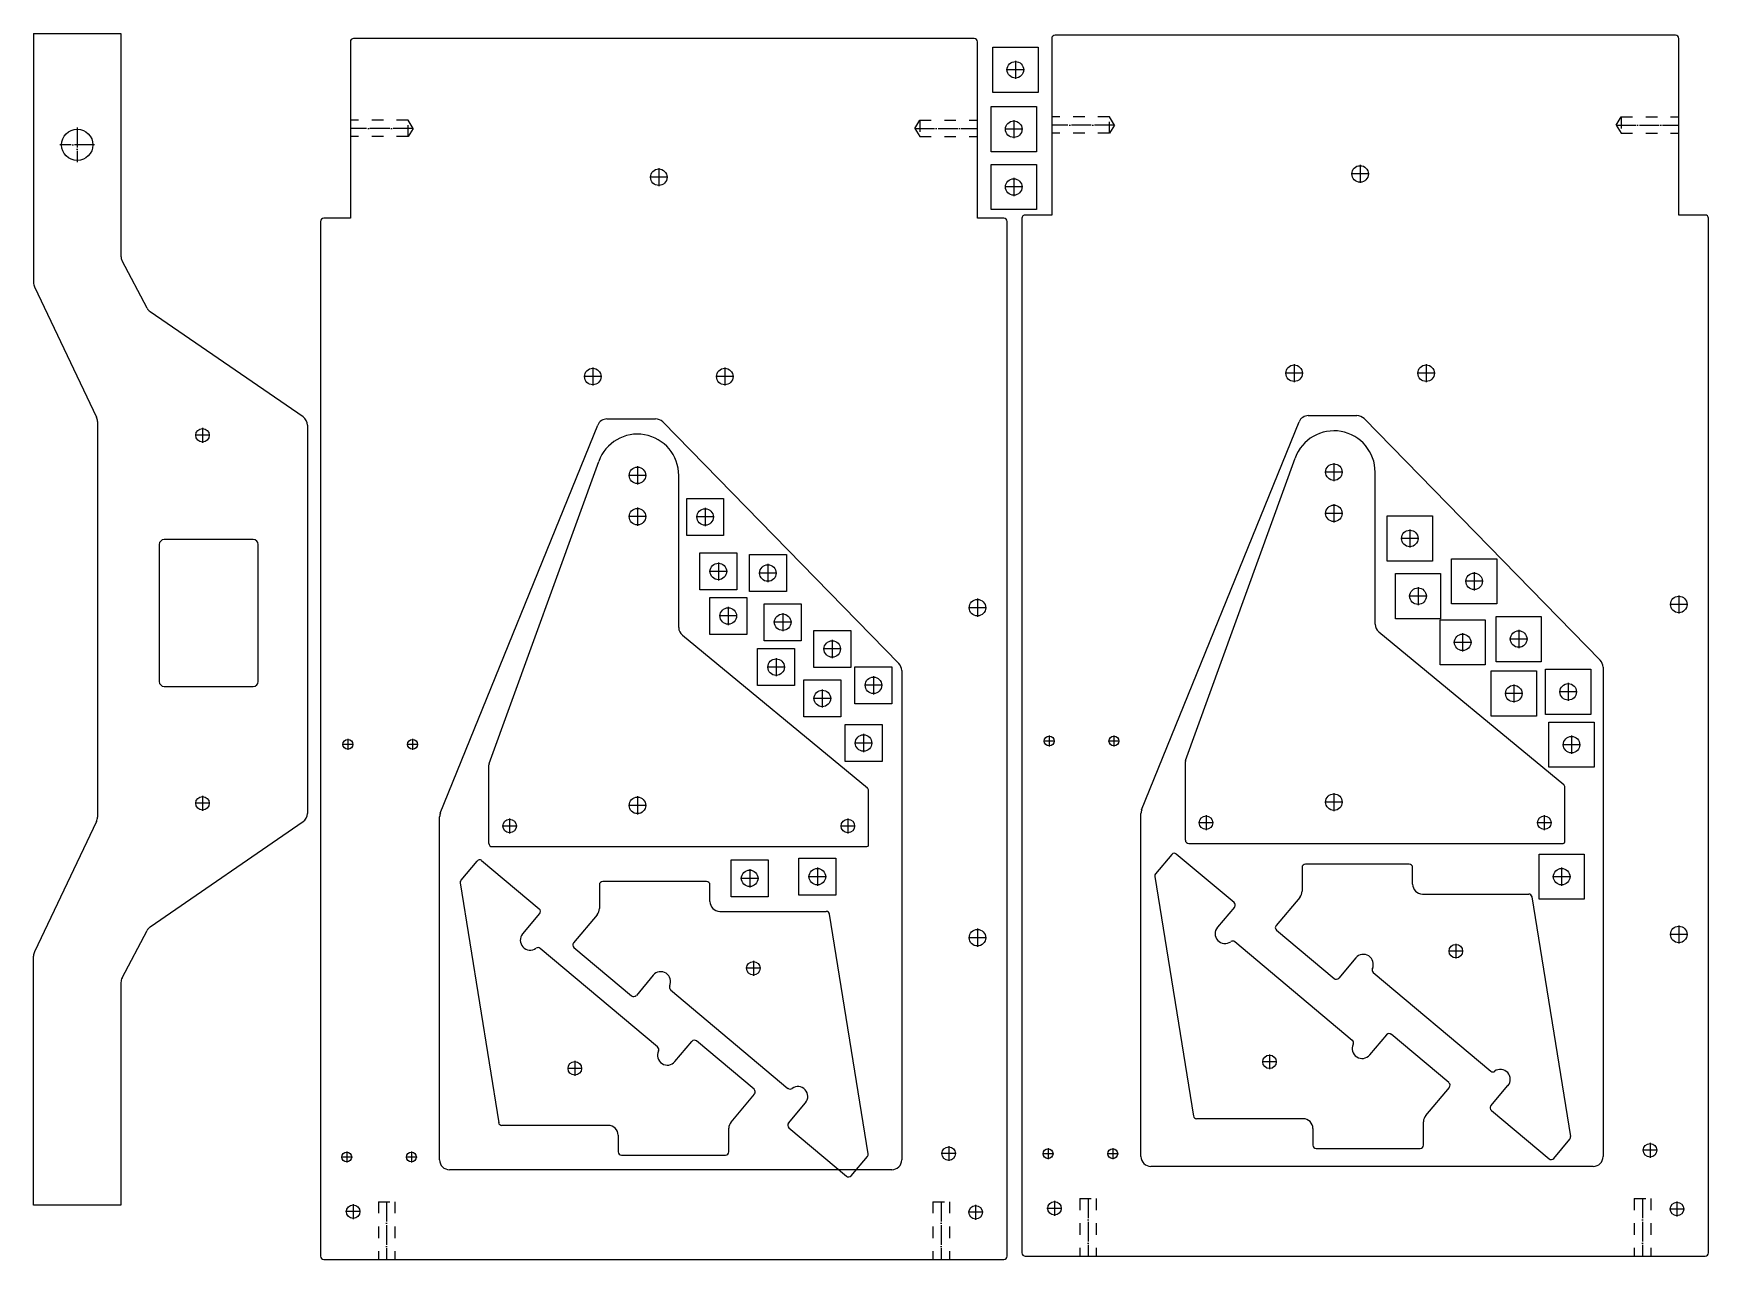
# Model space of a CAD drawing. Header units: millimetres. Extents: x -1774 to 3213, y -1776 to 780.
# Drawn here: x -1557 to -542, y -1723 to -980 of the extents above; entities that cross this region are included whole.
import ezdxf

# ---------------------------------------------------------------- set-up
doc = ezdxf.new("R2010")
doc.units = ezdxf.units.MM
doc.linetypes.add('DASHED', pattern=[15, 7, -8])
doc.linetypes.add('DOT_CENTER', pattern=[14, 12, -1, 0, -1])
doc.layers.add('1', color=7, linetype='Continuous')

# ---------------------------------------------------------------- blocks, each defined once
blk = doc.blocks.new('wagenwinkel_rechts_10mm__3', base_point=(-804.5, -1662.5))
at = {"color": 250, "linetype": 'Continuous'}
for p, q in [((-788.3, -1485.5), (-788.3, -1499.7)), ((-723.3, -1483.5), (-786.3, -1483.5)), ((-721.3, -1495.5), (-721.3, -1485.5)), ((-715.3, -1501.5), (-650.9, -1501.5)), ((-789.7, -1503.6), (-804, -1520.6)), ((-625.5, -1648.5), (-648.9, -1503.2)), ((-803.8, -1523.4), (-768.8, -1552.7)), ((-755.7, -1540.2), (-766, -1552.5)), ((-745.2, -1549.1), (-674, -1608.8)), ((-673.8, -1629.9), (-663.5, -1617.6)), ((-673.5, -1632.7), (-638.6, -1662)), ((-635.8, -1661.8), (-626, -1650.1))]:
    blk.add_line(p, q, dxfattribs=at)
blk.add_circle((-695.1, -1536.1), 4.1, dxfattribs=at)
for centre, radius, start, end in [((-786.3, -1485.5), 2, 90, 180), ((-723.3, -1485.5), 2, 0, 90), ((-794.3, -1499.7), 6, 320, 0), ((-715.3, -1495.5), 6, 180, 270), ((-650.9, -1503.5), 2, 9.1431, 90), ((-802.5, -1521.9), 2, 140, 230), ((-751.1, -1544.1), 6, 334.4775, 140), ((-767.6, -1551.2), 2, 230, 320), ((-743.9, -1547.5), 2, 154.4775, 230), ((-672.7, -1607.3), 2, 230, 305.5225), ((-668.1, -1613.8), 6, 320, 125.5225), ((-672.3, -1631.2), 2, 140, 230), ((-627.5, -1648.8), 2, 320, 9.1431), ((-637.3, -1660.5), 2, 230, 320)]:
    blk.add_arc(centre, radius, start, end, dxfattribs=at)
at = {"layer": '1', "color": 30, "linetype": 'DOT_CENTER'}
for p, q in [((-695.1, -1531.6), (-695.1, -1540.6)), ((-690.6, -1536.1), (-699.6, -1536.1))]:
    blk.add_line(p, q, dxfattribs=at)
blk = doc.blocks.new('Vordans124', base_point=(-715, -1573))
blk.add_blockref('wagenwinkel_rechts_10mm__3', (-804.5, -1662.5))
blk = doc.blocks.new('wagenwinkel_rechts_10mm__6', base_point=(-1230.2, -1673))
at = {"color": 250, "linetype": 'Continuous'}
for p, q in [((-1214.1, -1496), (-1214.1, -1510.2)), ((-1149.1, -1494), (-1212.1, -1494)), ((-1147.1, -1506), (-1147.1, -1496)), ((-1141.1, -1512), (-1076.6, -1512)), ((-1215.5, -1514.1), (-1229.7, -1531.1)), ((-1051.3, -1658.9), (-1074.6, -1513.7)), ((-1229.5, -1533.9), (-1194.6, -1563.2)), ((-1181.5, -1550.7), (-1191.7, -1563)), ((-1170.9, -1559.5), (-1099.8, -1619.3)), ((-1099.5, -1640.4), (-1089.2, -1628.1)), ((-1099.3, -1643.2), (-1064.3, -1672.5)), ((-1061.5, -1672.2), (-1051.7, -1660.5))]:
    blk.add_line(p, q, dxfattribs=at)
blk.add_circle((-1120.8, -1546.5), 4.1, dxfattribs=at)
for centre, radius, start, end in [((-1212.1, -1496), 2, 90, 180), ((-1149.1, -1496), 2, 0, 90), ((-1220.1, -1510.2), 6, 320, 0), ((-1141.1, -1506), 6, 180, 270), ((-1076.6, -1514), 2, 9.1431, 90), ((-1228.2, -1532.4), 2, 140, 230), ((-1176.9, -1554.6), 6, 334.4775, 140), ((-1193.3, -1561.7), 2, 230, 320), ((-1169.6, -1558), 2, 154.4775, 230), ((-1098.5, -1617.7), 2, 230, 305.5225), ((-1093.8, -1624.2), 6, 320, 125.5225), ((-1098, -1641.6), 2, 140, 230), ((-1053.2, -1659.3), 2, 320, 9.1431), ((-1063.1, -1671), 2, 230, 320)]:
    blk.add_arc(centre, radius, start, end, dxfattribs=at)
at = {"layer": '1', "color": 30, "linetype": 'DOT_CENTER'}
for p, q in [((-1120.8, -1542), (-1120.8, -1551.1)), ((-1116.3, -1546.5), (-1125.3, -1546.5))]:
    blk.add_line(p, q, dxfattribs=at)
blk = doc.blocks.new('Vordans119', base_point=(-1140.7, -1583.5))
blk.add_blockref('wagenwinkel_rechts_10mm__6', (-1230.2, -1673))
blk = doc.blocks.new('wagenwinkel_rechts_10mm__11', base_point=(-877.5, -1655.7))
at = {"color": 250, "linetype": 'Continuous'}
for p, q in [((-867.3, -1477.5), (-877.1, -1489.2)), ((-829.5, -1506.6), (-864.5, -1477.3)), ((-877.5, -1490.8), (-854.1, -1636.1)), ((-829.3, -1509.4), (-839.6, -1521.6)), ((-757.9, -1590.2), (-829, -1530.5)), ((-747.3, -1599), (-737, -1586.8)), ((-699.3, -1615.8), (-734.2, -1586.5)), ((-713.3, -1635.7), (-699, -1618.7)), ((-787.7, -1637.7), (-852.2, -1637.7)), ((-781.7, -1643.7), (-781.7, -1653.7)), ((-714.7, -1653.7), (-714.7, -1639.5)), ((-779.7, -1655.7), (-716.7, -1655.7))]:
    blk.add_line(p, q, dxfattribs=at)
blk.add_circle((-808, -1603.2), 4.1, dxfattribs=at)
for centre, radius, start, end in [((-865.7, -1478.8), 2, 50, 140), ((-875.5, -1490.5), 2, 140, 189.1431), ((-830.8, -1508.1), 2, 320, 50), ((-835, -1525.5), 6, 140, 305.5225), ((-830.3, -1532), 2, 50, 125.5225), ((-759.1, -1591.7), 2, 334.4775, 50), ((-751.9, -1595.2), 6, 154.4775, 320), ((-735.5, -1588.1), 2, 50, 140), ((-700.6, -1617.4), 2, 320, 50), ((-852.2, -1635.7), 2, 189.1431, 270), ((-787.7, -1643.7), 6, 0, 90), ((-708.7, -1639.5), 6, 140, 180), ((-779.7, -1653.7), 2, 180, 270), ((-716.7, -1653.7), 2, 270, 0)]:
    blk.add_arc(centre, radius, start, end, dxfattribs=at)
at = {"layer": '1', "color": 30, "linetype": 'DOT_CENTER'}
for p, q in [((-803.5, -1603.2), (-812.5, -1603.2)), ((-808, -1598.7), (-808, -1607.7))]:
    blk.add_line(p, q, dxfattribs=at)
blk = doc.blocks.new('Vordans11', base_point=(-780, -1569))
blk.add_blockref('wagenwinkel_rechts_10mm__11', (-877.5, -1655.7))
blk = doc.blocks.new('wagenwinkel_rechts_10mm__12', base_point=(-1298.5, -1659.7))
at = {"color": 250, "linetype": 'Continuous'}
for p, q in [((-1288.3, -1481.5), (-1298.1, -1493.2)), ((-1250.5, -1510.6), (-1285.5, -1481.3)), ((-1298.5, -1494.8), (-1275.1, -1640.1)), ((-1250.3, -1513.4), (-1260.6, -1525.6)), ((-1178.9, -1594.2), (-1250, -1534.5)), ((-1168.3, -1603), (-1158, -1590.8)), ((-1120.3, -1619.8), (-1155.2, -1590.5)), ((-1134.3, -1639.7), (-1120, -1622.7)), ((-1208.7, -1641.7), (-1273.2, -1641.7)), ((-1135.7, -1657.7), (-1135.7, -1643.5)), ((-1202.7, -1647.7), (-1202.7, -1657.7)), ((-1200.7, -1659.7), (-1137.7, -1659.7))]:
    blk.add_line(p, q, dxfattribs=at)
blk.add_circle((-1229, -1607.2), 4.1, dxfattribs=at)
for centre, radius, start, end in [((-1286.7, -1482.8), 2, 50, 140), ((-1296.5, -1494.5), 2, 140, 189.1431), ((-1251.8, -1512.1), 2, 320, 50), ((-1256, -1529.5), 6, 140, 305.5225), ((-1251.3, -1536), 2, 50, 125.5225), ((-1156.5, -1592.1), 2, 50, 140), ((-1180.1, -1595.7), 2, 334.4775, 50), ((-1172.9, -1599.2), 6, 154.4775, 320), ((-1121.6, -1621.4), 2, 320, 50), ((-1273.2, -1639.7), 2, 189.1431, 270), ((-1208.7, -1647.7), 6, 0, 90), ((-1129.7, -1643.5), 6, 140, 180), ((-1200.7, -1657.7), 2, 180, 270), ((-1137.7, -1657.7), 2, 270, 0)]:
    blk.add_arc(centre, radius, start, end, dxfattribs=at)
at = {"layer": '1', "color": 30, "linetype": 'DOT_CENTER'}
for p, q in [((-1229, -1602.7), (-1229, -1611.7)), ((-1224.5, -1607.2), (-1233.5, -1607.2))]:
    blk.add_line(p, q, dxfattribs=at)
blk = doc.blocks.new('Vordans10', base_point=(-1201, -1573))
blk.add_blockref('wagenwinkel_rechts_10mm__12', (-1298.5, -1659.7))
blk = doc.blocks.new('bildschirmplatte_10mm__21', base_point=(-1557, -1690))
at = {"color": 250, "linetype": 'Continuous'}
for p, q in [((-1557, -980), (-1504, -980)), ((-1557, -980), (-1557, -1130.9)), ((-1504, -980), (-1504, -1114.9)), ((-1488.2, -1146.4), (-1503.3, -1117.7)), ((-1556.4, -1133.5), (-1518.8, -1212.5)), ((-1393.6, -1212.4), (-1486.3, -1148.6)), ((-1518.2, -1215.1), (-1518.2, -1454.9)), ((-1391, -1217.3), (-1391, -1452.7)), ((-1423.8, -1286.7), (-1477.8, -1286.7)), ((-1480.8, -1289.7), (-1480.8, -1372.7)), ((-1420.8, -1372.7), (-1420.8, -1289.7)), ((-1477.8, -1375.7), (-1423.8, -1375.7)), ((-1518.8, -1457.5), (-1556.4, -1536.5)), ((-1486.3, -1521.4), (-1393.6, -1457.6)), ((-1503.3, -1552.3), (-1488.2, -1523.6)), ((-1557, -1690), (-1557, -1539.1)), ((-1504, -1555.1), (-1504, -1690)), ((-1504, -1690), (-1557, -1690))]:
    blk.add_line(p, q, dxfattribs=at)
for centre, radius in [((-1530.5, -1047.5), 9.5), ((-1454.6, -1223.5), 4.1), ((-1454.6, -1446.5), 4.1)]:
    blk.add_circle(centre, radius, dxfattribs=at)
for centre, radius, start, end in [((-1498, -1114.9), 6, 180, 207.7346), ((-1551, -1130.9), 6, 180, 205.4692), ((-1482.9, -1143.6), 6, 207.7346, 235.4692), ((-1524.2, -1215.1), 6, 0, 25.4692), ((-1397, -1217.3), 6, 0, 55.4692), ((-1477.8, -1289.7), 3, 90, 180), ((-1423.8, -1289.7), 3, 0, 90), ((-1477.8, -1372.7), 3, 180, 270), ((-1423.8, -1372.7), 3, 270, 0), ((-1524.2, -1454.9), 6, 334.5308, 0), ((-1397, -1452.7), 6, 304.5308, 0), ((-1482.9, -1526.4), 6, 124.5308, 152.2654), ((-1551, -1539.1), 6, 154.5308, 180), ((-1498, -1555.1), 6, 152.2654, 180)]:
    blk.add_arc(centre, radius, start, end, dxfattribs=at)
at = {"layer": '1', "color": 30, "linetype": 'DOT_CENTER'}
for p, q in [((-1530.5, -1037), (-1530.5, -1057.9)), ((-1520.1, -1047.5), (-1541, -1047.5)), ((-1450.1, -1223.5), (-1459.1, -1223.5)), ((-1454.6, -1219), (-1454.6, -1228)), ((-1450.1, -1446.5), (-1459.1, -1446.5)), ((-1454.6, -1442), (-1454.6, -1451))]:
    blk.add_line(p, q, dxfattribs=at)
blk = doc.blocks.new('Vordans80', base_point=(-1474, -1335))
blk.add_blockref('bildschirmplatte_10mm__21', (-1557, -1690))
blk = doc.blocks.new('holzflach_wagenprofil_innen_2__142', base_point=(-1161.2, -1284.2))
at = {"color": 250, "linetype": 'Continuous'}
for p, q in [((-1161.2, -1261.8), (-1138.8, -1261.8)), ((-1161.2, -1284.2), (-1161.2, -1261.8)), ((-1138.8, -1261.8), (-1138.8, -1284.2)), ((-1138.8, -1284.2), (-1161.2, -1284.2))]:
    blk.add_line(p, q, dxfattribs=at)
blk.add_circle((-1150, -1273), 5, dxfattribs=at)
at = {"layer": '1', "color": 30, "linetype": 'DOT_CENTER'}
for p, q in [((-1150, -1267.5), (-1150, -1278.5)), ((-1144.5, -1273), (-1155.5, -1273))]:
    blk.add_line(p, q, dxfattribs=at)
blk = doc.blocks.new('Vordans72', base_point=(-1150, -1273))
blk.add_blockref('holzflach_wagenprofil_innen_2__142', (-1161.2, -1284.2))
blk = doc.blocks.new('holzflach_wagenprofil_innen_2__143', base_point=(-1134.2, -1503.2))
at = {"color": 250, "linetype": 'Continuous'}
for p, q in [((-1134.2, -1480.8), (-1111.8, -1480.8)), ((-1134.2, -1503.2), (-1134.2, -1480.8)), ((-1111.8, -1480.8), (-1111.8, -1503.2)), ((-1111.8, -1503.2), (-1134.2, -1503.2))]:
    blk.add_line(p, q, dxfattribs=at)
blk.add_circle((-1123, -1492), 5, dxfattribs=at)
at = {"layer": '1', "color": 30, "linetype": 'DOT_CENTER'}
for p, q in [((-1117.5, -1492), (-1128.5, -1492)), ((-1123, -1486.5), (-1123, -1497.5))]:
    blk.add_line(p, q, dxfattribs=at)
blk = doc.blocks.new('Vordans71', base_point=(-1123, -1492))
blk.add_blockref('holzflach_wagenprofil_innen_2__143', (-1134.2, -1503.2))
blk = doc.blocks.new('holzflach_wagenprofil_innen_2__144', base_point=(-1153.2, -1317.2))
at = {"color": 250, "linetype": 'Continuous'}
for p, q in [((-1153.2, -1294.8), (-1130.8, -1294.8)), ((-1153.2, -1317.2), (-1153.2, -1294.8)), ((-1130.8, -1294.8), (-1130.8, -1317.2)), ((-1130.8, -1317.2), (-1153.2, -1317.2))]:
    blk.add_line(p, q, dxfattribs=at)
blk.add_circle((-1142, -1306), 5, dxfattribs=at)
at = {"layer": '1', "color": 30, "linetype": 'DOT_CENTER'}
for p, q in [((-1136.5, -1306), (-1147.5, -1306)), ((-1142, -1300.5), (-1142, -1311.5))]:
    blk.add_line(p, q, dxfattribs=at)
blk = doc.blocks.new('Vordans70', base_point=(-1142, -1306))
blk.add_blockref('holzflach_wagenprofil_innen_2__144', (-1153.2, -1317.2))
blk = doc.blocks.new('holzflach_wagenprofil_innen_2__145', base_point=(-1123.2, -1318.2))
at = {"color": 250, "linetype": 'Continuous'}
for p, q in [((-1123.2, -1295.8), (-1100.8, -1295.8)), ((-1123.2, -1318.2), (-1123.2, -1295.8)), ((-1100.8, -1295.8), (-1100.8, -1318.2)), ((-1100.8, -1318.2), (-1123.2, -1318.2))]:
    blk.add_line(p, q, dxfattribs=at)
blk.add_circle((-1112, -1307), 5, dxfattribs=at)
at = {"layer": '1', "color": 30, "linetype": 'DOT_CENTER'}
for p, q in [((-1106.5, -1307), (-1117.5, -1307)), ((-1112, -1301.5), (-1112, -1312.5))]:
    blk.add_line(p, q, dxfattribs=at)
blk = doc.blocks.new('Vordans69', base_point=(-1112, -1307))
blk.add_blockref('holzflach_wagenprofil_innen_2__145', (-1123.2, -1318.2))
blk = doc.blocks.new('holzflach_wagenprofil_innen_2__146', base_point=(-1147.2, -1344.2))
at = {"color": 250, "linetype": 'Continuous'}
for p, q in [((-1147.2, -1321.8), (-1124.8, -1321.8)), ((-1147.2, -1344.2), (-1147.2, -1321.8)), ((-1124.8, -1321.8), (-1124.8, -1344.2)), ((-1124.8, -1344.2), (-1147.2, -1344.2))]:
    blk.add_line(p, q, dxfattribs=at)
blk.add_circle((-1136, -1333), 5, dxfattribs=at)
at = {"layer": '1', "color": 30, "linetype": 'DOT_CENTER'}
for p, q in [((-1136, -1327.5), (-1136, -1338.5)), ((-1130.5, -1333), (-1141.5, -1333))]:
    blk.add_line(p, q, dxfattribs=at)
blk = doc.blocks.new('Vordans68', base_point=(-1136, -1333))
blk.add_blockref('holzflach_wagenprofil_innen_2__146', (-1147.2, -1344.2))
blk = doc.blocks.new('holzflach_wagenprofil_innen_2__147', base_point=(-1065.2, -1421.2))
at = {"color": 250, "linetype": 'Continuous'}
for p, q in [((-1065.2, -1398.8), (-1042.8, -1398.8)), ((-1065.2, -1421.2), (-1065.2, -1398.8)), ((-1042.8, -1398.8), (-1042.8, -1421.2)), ((-1042.8, -1421.2), (-1065.2, -1421.2))]:
    blk.add_line(p, q, dxfattribs=at)
blk.add_circle((-1054, -1410), 5, dxfattribs=at)
at = {"layer": '1', "color": 30, "linetype": 'DOT_CENTER'}
for p, q in [((-1048.5, -1410), (-1059.5, -1410)), ((-1054, -1404.5), (-1054, -1415.5))]:
    blk.add_line(p, q, dxfattribs=at)
blk = doc.blocks.new('Vordans67', base_point=(-1054, -1410))
blk.add_blockref('holzflach_wagenprofil_innen_2__147', (-1065.2, -1421.2))
blk = doc.blocks.new('holzflach_wagenprofil_innen_2__148', base_point=(-1084.2, -1364.2))
at = {"color": 250, "linetype": 'Continuous'}
for p, q in [((-1084.2, -1341.8), (-1061.8, -1341.8)), ((-1084.2, -1364.2), (-1084.2, -1341.8)), ((-1061.8, -1341.8), (-1061.8, -1364.2)), ((-1061.8, -1364.2), (-1084.2, -1364.2))]:
    blk.add_line(p, q, dxfattribs=at)
blk.add_circle((-1073, -1353), 5, dxfattribs=at)
at = {"layer": '1', "color": 30, "linetype": 'DOT_CENTER'}
for p, q in [((-1073, -1347.5), (-1073, -1358.5)), ((-1067.5, -1353), (-1078.5, -1353))]:
    blk.add_line(p, q, dxfattribs=at)
blk = doc.blocks.new('Vordans66', base_point=(-1073, -1353))
blk.add_blockref('holzflach_wagenprofil_innen_2__148', (-1084.2, -1364.2))
blk = doc.blocks.new('holzflach_wagenprofil_innen_2__149', base_point=(-1118.2, -1375.2))
at = {"color": 250, "linetype": 'Continuous'}
for p, q in [((-1118.2, -1352.8), (-1095.8, -1352.8)), ((-1118.2, -1375.2), (-1118.2, -1352.8)), ((-1095.8, -1352.8), (-1095.8, -1375.2)), ((-1095.8, -1375.2), (-1118.2, -1375.2))]:
    blk.add_line(p, q, dxfattribs=at)
blk.add_circle((-1107, -1364), 5, dxfattribs=at)
at = {"layer": '1', "color": 30, "linetype": 'DOT_CENTER'}
for p, q in [((-1107, -1358.5), (-1107, -1369.5)), ((-1101.5, -1364), (-1112.5, -1364))]:
    blk.add_line(p, q, dxfattribs=at)
blk = doc.blocks.new('Vordans65', base_point=(-1107, -1364))
blk.add_blockref('holzflach_wagenprofil_innen_2__149', (-1118.2, -1375.2))
blk = doc.blocks.new('holzflach_wagenprofil_innen_2__150', base_point=(-1114.2, -1348))
at = {"color": 250, "linetype": 'Continuous'}
for p, q in [((-1114.2, -1325.6), (-1091.8, -1325.6)), ((-1114.2, -1348), (-1114.2, -1325.6)), ((-1091.8, -1325.6), (-1091.8, -1348)), ((-1091.8, -1348), (-1114.2, -1348))]:
    blk.add_line(p, q, dxfattribs=at)
blk.add_circle((-1103, -1336.8), 5, dxfattribs=at)
at = {"layer": '1', "color": 30, "linetype": 'DOT_CENTER'}
for p, q in [((-1097.5, -1336.8), (-1108.5, -1336.8)), ((-1103, -1331.3), (-1103, -1342.3))]:
    blk.add_line(p, q, dxfattribs=at)
blk = doc.blocks.new('Vordans64', base_point=(-1103, -1336.8))
blk.add_blockref('holzflach_wagenprofil_innen_2__150', (-1114.2, -1348))
blk = doc.blocks.new('holzflach_wagenprofil_innen_2__151', base_point=(-1090.2, -1394.2))
at = {"color": 250, "linetype": 'Continuous'}
for p, q in [((-1090.2, -1371.8), (-1067.8, -1371.8)), ((-1090.2, -1394.2), (-1090.2, -1371.8)), ((-1067.8, -1371.8), (-1067.8, -1394.2)), ((-1067.8, -1394.2), (-1090.2, -1394.2))]:
    blk.add_line(p, q, dxfattribs=at)
blk.add_circle((-1079, -1383), 5, dxfattribs=at)
at = {"layer": '1', "color": 30, "linetype": 'DOT_CENTER'}
for p, q in [((-1079, -1377.5), (-1079, -1388.5)), ((-1073.5, -1383), (-1084.5, -1383))]:
    blk.add_line(p, q, dxfattribs=at)
blk = doc.blocks.new('Vordans63', base_point=(-1079, -1383))
blk.add_blockref('holzflach_wagenprofil_innen_2__151', (-1090.2, -1394.2))
blk = doc.blocks.new('holzflach_wagenprofil_innen_2__152', base_point=(-1093.2, -1502.2))
at = {"color": 250, "linetype": 'Continuous'}
for p, q in [((-1093.2, -1479.8), (-1070.8, -1479.8)), ((-1093.2, -1502.2), (-1093.2, -1479.8)), ((-1070.8, -1479.8), (-1070.8, -1502.2)), ((-1070.8, -1502.2), (-1093.2, -1502.2))]:
    blk.add_line(p, q, dxfattribs=at)
blk.add_circle((-1082, -1491), 5, dxfattribs=at)
at = {"layer": '1', "color": 30, "linetype": 'DOT_CENTER'}
for p, q in [((-1076.5, -1491), (-1087.5, -1491)), ((-1082, -1485.5), (-1082, -1496.5))]:
    blk.add_line(p, q, dxfattribs=at)
blk = doc.blocks.new('Vordans62', base_point=(-1082, -1491))
blk.add_blockref('holzflach_wagenprofil_innen_2__152', (-1093.2, -1502.2))
blk = doc.blocks.new('holzflach_wagenprofil_innen_2__153', base_point=(-1059.2, -1386.2))
at = {"color": 250, "linetype": 'Continuous'}
for p, q in [((-1059.2, -1363.8), (-1036.8, -1363.8)), ((-1059.2, -1386.2), (-1059.2, -1363.8)), ((-1036.8, -1363.8), (-1036.8, -1386.2)), ((-1036.8, -1386.2), (-1059.2, -1386.2))]:
    blk.add_line(p, q, dxfattribs=at)
blk.add_circle((-1048, -1375), 5, dxfattribs=at)
at = {"layer": '1', "color": 30, "linetype": 'DOT_CENTER'}
for p, q in [((-1048, -1369.5), (-1048, -1380.5)), ((-1042.5, -1375), (-1053.5, -1375))]:
    blk.add_line(p, q, dxfattribs=at)
blk = doc.blocks.new('Vordans61', base_point=(-1048, -1375))
blk.add_blockref('holzflach_wagenprofil_innen_2__153', (-1059.2, -1386.2))
blk = doc.blocks.new('holzflach_basisprofil_innen__154', base_point=(-736.7, -1299.7))
at = {"color": 250, "linetype": 'Continuous'}
for p, q in [((-736.7, -1272.3), (-709.3, -1272.3)), ((-736.7, -1299.7), (-736.7, -1272.3)), ((-709.3, -1272.3), (-709.3, -1299.7)), ((-709.3, -1299.7), (-736.7, -1299.7))]:
    blk.add_line(p, q, dxfattribs=at)
blk.add_circle((-723, -1286), 5, dxfattribs=at)
at = {"layer": '1', "color": 30, "linetype": 'DOT_CENTER'}
for p, q in [((-717.5, -1286), (-728.5, -1286)), ((-723, -1280.5), (-723, -1291.5))]:
    blk.add_line(p, q, dxfattribs=at)
blk = doc.blocks.new('Vordans60', base_point=(-723, -1286))
blk.add_blockref('holzflach_basisprofil_innen__154', (-736.7, -1299.7))
blk = doc.blocks.new('holzflach_basisprofil_innen__155', base_point=(-704.7, -1362.7))
at = {"color": 250, "linetype": 'Continuous'}
for p, q in [((-704.7, -1335.3), (-677.3, -1335.3)), ((-704.7, -1362.7), (-704.7, -1335.3)), ((-677.3, -1335.3), (-677.3, -1362.7)), ((-677.3, -1362.7), (-704.7, -1362.7))]:
    blk.add_line(p, q, dxfattribs=at)
blk.add_circle((-691, -1349), 5, dxfattribs=at)
at = {"layer": '1', "color": 30, "linetype": 'DOT_CENTER'}
for p, q in [((-685.5, -1349), (-696.5, -1349)), ((-691, -1343.5), (-691, -1354.5))]:
    blk.add_line(p, q, dxfattribs=at)
blk = doc.blocks.new('Vordans59', base_point=(-691, -1349))
blk.add_blockref('holzflach_basisprofil_innen__155', (-704.7, -1362.7))
blk = doc.blocks.new('holzflach_basisprofil_innen__156', base_point=(-640.7, -1392.7))
at = {"color": 250, "linetype": 'Continuous'}
for p, q in [((-640.7, -1365.3), (-613.3, -1365.3)), ((-640.7, -1392.7), (-640.7, -1365.3)), ((-613.3, -1365.3), (-613.3, -1392.7)), ((-613.3, -1392.7), (-640.7, -1392.7))]:
    blk.add_line(p, q, dxfattribs=at)
blk.add_circle((-627, -1379), 5, dxfattribs=at)
at = {"layer": '1', "color": 30, "linetype": 'DOT_CENTER'}
for p, q in [((-621.5, -1379), (-632.5, -1379)), ((-627, -1373.5), (-627, -1384.5))]:
    blk.add_line(p, q, dxfattribs=at)
blk = doc.blocks.new('Vordans58', base_point=(-627, -1379))
blk.add_blockref('holzflach_basisprofil_innen__156', (-640.7, -1392.7))
blk = doc.blocks.new('holzflach_basisprofil_innen__157', base_point=(-731.7, -1334.7))
at = {"color": 250, "linetype": 'Continuous'}
for p, q in [((-731.7, -1307.3), (-704.3, -1307.3)), ((-731.7, -1334.7), (-731.7, -1307.3)), ((-704.3, -1307.3), (-704.3, -1334.7)), ((-704.3, -1334.7), (-731.7, -1334.7))]:
    blk.add_line(p, q, dxfattribs=at)
blk.add_circle((-718, -1321), 5, dxfattribs=at)
at = {"layer": '1', "color": 30, "linetype": 'DOT_CENTER'}
for p, q in [((-718, -1315.5), (-718, -1326.5)), ((-712.5, -1321), (-723.5, -1321))]:
    blk.add_line(p, q, dxfattribs=at)
blk = doc.blocks.new('Vordans57', base_point=(-718, -1321))
blk.add_blockref('holzflach_basisprofil_innen__157', (-731.7, -1334.7))
blk = doc.blocks.new('holzflach_basisprofil_innen__158', base_point=(-673.7, -1393.7))
at = {"color": 250, "linetype": 'Continuous'}
for p, q in [((-673.7, -1366.3), (-646.3, -1366.3)), ((-673.7, -1393.7), (-673.7, -1366.3)), ((-646.3, -1366.3), (-646.3, -1393.7)), ((-646.3, -1393.7), (-673.7, -1393.7))]:
    blk.add_line(p, q, dxfattribs=at)
blk.add_circle((-660, -1380), 5, dxfattribs=at)
at = {"layer": '1', "color": 30, "linetype": 'DOT_CENTER'}
for p, q in [((-654.5, -1380), (-665.5, -1380)), ((-660, -1374.5), (-660, -1385.5))]:
    blk.add_line(p, q, dxfattribs=at)
blk = doc.blocks.new('Vordans56', base_point=(-660, -1380))
blk.add_blockref('holzflach_basisprofil_innen__158', (-673.7, -1393.7))
blk = doc.blocks.new('holzflach_basisprofil_innen__159', base_point=(-638.7, -1424.7))
at = {"color": 250, "linetype": 'Continuous'}
for p, q in [((-638.7, -1397.3), (-611.3, -1397.3)), ((-638.7, -1424.7), (-638.7, -1397.3)), ((-611.3, -1397.3), (-611.3, -1424.7)), ((-611.3, -1424.7), (-638.7, -1424.7))]:
    blk.add_line(p, q, dxfattribs=at)
blk.add_circle((-625, -1411), 5, dxfattribs=at)
at = {"layer": '1', "color": 30, "linetype": 'DOT_CENTER'}
for p, q in [((-625, -1405.5), (-625, -1416.5)), ((-619.5, -1411), (-630.5, -1411))]:
    blk.add_line(p, q, dxfattribs=at)
blk = doc.blocks.new('Vordans55', base_point=(-625, -1411))
blk.add_blockref('holzflach_basisprofil_innen__159', (-638.7, -1424.7))
blk = doc.blocks.new('holzflach_basisprofil_innen__160', base_point=(-697.7, -1325.7))
at = {"color": 250, "linetype": 'Continuous'}
for p, q in [((-697.7, -1298.3), (-670.3, -1298.3)), ((-697.7, -1325.7), (-697.7, -1298.3)), ((-670.3, -1298.3), (-670.3, -1325.7)), ((-670.3, -1325.7), (-697.7, -1325.7))]:
    blk.add_line(p, q, dxfattribs=at)
blk.add_circle((-684, -1312), 5, dxfattribs=at)
at = {"layer": '1', "color": 30, "linetype": 'DOT_CENTER'}
for p, q in [((-684, -1306.5), (-684, -1317.5)), ((-678.5, -1312), (-689.5, -1312))]:
    blk.add_line(p, q, dxfattribs=at)
blk = doc.blocks.new('Vordans54', base_point=(-684, -1312))
blk.add_blockref('holzflach_basisprofil_innen__160', (-697.7, -1325.7))
blk = doc.blocks.new('holzflach_basisprofil_innen__161', base_point=(-644.7, -1504.7))
at = {"color": 250, "linetype": 'Continuous'}
for p, q in [((-644.7, -1477.3), (-617.3, -1477.3)), ((-644.7, -1504.7), (-644.7, -1477.3)), ((-617.3, -1477.3), (-617.3, -1504.7)), ((-617.3, -1504.7), (-644.7, -1504.7))]:
    blk.add_line(p, q, dxfattribs=at)
blk.add_circle((-631, -1491), 5, dxfattribs=at)
at = {"layer": '1', "color": 30, "linetype": 'DOT_CENTER'}
for p, q in [((-625.5, -1491), (-636.5, -1491)), ((-631, -1485.5), (-631, -1496.5))]:
    blk.add_line(p, q, dxfattribs=at)
blk = doc.blocks.new('Vordans53', base_point=(-631, -1491))
blk.add_blockref('holzflach_basisprofil_innen__161', (-644.7, -1504.7))
blk = doc.blocks.new('holzflach_basisprofil_innen__162', base_point=(-976.7, -1051.7))
at = {"color": 250, "linetype": 'Continuous'}
for p, q in [((-976.7, -1024.3), (-949.3, -1024.3)), ((-976.7, -1051.7), (-976.7, -1024.3)), ((-949.3, -1024.3), (-949.3, -1051.7)), ((-949.3, -1051.7), (-976.7, -1051.7))]:
    blk.add_line(p, q, dxfattribs=at)
blk.add_circle((-963, -1038), 5, dxfattribs=at)
at = {"layer": '1', "color": 30, "linetype": 'DOT_CENTER'}
for p, q in [((-963, -1032.5), (-963, -1043.5)), ((-957.5, -1038), (-968.5, -1038))]:
    blk.add_line(p, q, dxfattribs=at)
blk = doc.blocks.new('Vordans52', base_point=(-963, -1038))
blk.add_blockref('holzflach_basisprofil_innen__162', (-976.7, -1051.7))
blk = doc.blocks.new('holzflach_basisprofil_innen__163', base_point=(-975.7, -1015.7))
at = {"color": 250, "linetype": 'Continuous'}
for p, q in [((-975.7, -988.3), (-948.3, -988.3)), ((-975.7, -1015.7), (-975.7, -988.3)), ((-948.3, -988.3), (-948.3, -1015.7)), ((-948.3, -1015.7), (-975.7, -1015.7))]:
    blk.add_line(p, q, dxfattribs=at)
blk.add_circle((-962, -1002), 5, dxfattribs=at)
at = {"layer": '1', "color": 30, "linetype": 'DOT_CENTER'}
for p, q in [((-956.5, -1002), (-967.5, -1002)), ((-962, -996.5), (-962, -1007.5))]:
    blk.add_line(p, q, dxfattribs=at)
blk = doc.blocks.new('Vordans51', base_point=(-962, -1002))
blk.add_blockref('holzflach_basisprofil_innen__163', (-975.7, -1015.7))
blk = doc.blocks.new('holzflach_basisprofil_innen__164', base_point=(-670.7, -1360.7))
at = {"color": 250, "linetype": 'Continuous'}
for p, q in [((-670.7, -1333.3), (-643.3, -1333.3)), ((-670.7, -1360.7), (-670.7, -1333.3)), ((-643.3, -1333.3), (-643.3, -1360.7)), ((-643.3, -1360.7), (-670.7, -1360.7))]:
    blk.add_line(p, q, dxfattribs=at)
blk.add_circle((-657, -1347), 5, dxfattribs=at)
at = {"layer": '1', "color": 30, "linetype": 'DOT_CENTER'}
for p, q in [((-651.5, -1347), (-662.5, -1347)), ((-657, -1341.5), (-657, -1352.5))]:
    blk.add_line(p, q, dxfattribs=at)
blk = doc.blocks.new('Vordans50', base_point=(-657, -1347))
blk.add_blockref('holzflach_basisprofil_innen__164', (-670.7, -1360.7))
blk = doc.blocks.new('holzflach_basisprofil_innen__165', base_point=(-976.7, -1086.7))
at = {"color": 250, "linetype": 'Continuous'}
for p, q in [((-976.7, -1059.3), (-949.3, -1059.3)), ((-976.7, -1086.7), (-976.7, -1059.3)), ((-949.3, -1059.3), (-949.3, -1086.7)), ((-949.3, -1086.7), (-976.7, -1086.7))]:
    blk.add_line(p, q, dxfattribs=at)
blk.add_circle((-963, -1073), 5, dxfattribs=at)
at = {"layer": '1', "color": 30, "linetype": 'DOT_CENTER'}
for p, q in [((-957.5, -1073), (-968.5, -1073)), ((-963, -1067.5), (-963, -1078.5))]:
    blk.add_line(p, q, dxfattribs=at)
blk = doc.blocks.new('Vordans49', base_point=(-963, -1073))
blk.add_blockref('holzflach_basisprofil_innen__165', (-976.7, -1086.7))
blk = doc.blocks.new('seitenplatte__193', base_point=(-958, -1721))
at = {"color": 250, "linetype": 'Continuous'}
for p, q in [((-940, -983), (-940, -1030.5)), ((-562, -981), (-938, -981)), ((-560, -1030.5), (-560, -983)), ((-940, -1030.5), (-940, -1040.5)), ((-560, -1040.5), (-560, -1030.5)), ((-940, -1040.5), (-940, -1090)), ((-560, -1090), (-560, -1040.5)), ((-958, -1092), (-958, -1719)), ((-940, -1090), (-956, -1090)), ((-544, -1090), (-560, -1090)), ((-542, -1719), (-542, -1092)), ((-885.5, -1450.5), (-790.1, -1215.3)), ((-784.5, -1211.6), (-755, -1211.6)), ((-750.7, -1213.4), (-607.6, -1359.8)), ((-605.9, -1364), (-605.9, -1660.6)), ((-885.9, -1660.6), (-885.9, -1452.7)), ((-611.9, -1666.6), (-879.9, -1666.6)), ((-956, -1721), (-923, -1721)), ((-923, -1721), (-913, -1721)), ((-913, -1721), (-587, -1721)), ((-587, -1721), (-577, -1721)), ((-577, -1721), (-544, -1721))]:
    blk.add_line(p, q, dxfattribs=at)
at = {"color": 160, "linetype": 'DASHED'}
for p, q in [((-905, -1030.5), (-940, -1030.5)), ((-905, -1040.5), (-905, -1030.5)), ((-902, -1035.5), (-905, -1030.5)), ((-598, -1035.5), (-595, -1030.5)), ((-595, -1030.5), (-595, -1040.5)), ((-595, -1030.5), (-560, -1030.5)), ((-905, -1040.5), (-940, -1040.5)), ((-902, -1035.5), (-905, -1040.5)), ((-598, -1035.5), (-595, -1040.5)), ((-595, -1040.5), (-560, -1040.5)), ((-923, -1686), (-923, -1721)), ((-923, -1686), (-913, -1686)), ((-913, -1686), (-913, -1721)), ((-587, -1686), (-577, -1686)), ((-587, -1686), (-587, -1721)), ((-577, -1686), (-577, -1721))]:
    blk.add_line(p, q, dxfattribs=at)
at = {"color": 250, "linetype": 'Continuous'}
for centre, radius in [((-753.1, -1065.1), 5), ((-793.1, -1185.9), 5), ((-713.1, -1185.9), 5), ((-560, -1326), 5), ((-941.5, -1408.8), 3), ((-902.3, -1408.8), 3), ((-560, -1526), 5), ((-577.4, -1656.8), 4.1), ((-942.2, -1658.9), 3), ((-903, -1658.9), 3), ((-938.3, -1692), 4.1), ((-561.1, -1692.4), 4.1)]:
    blk.add_circle(centre, radius, dxfattribs=at)
for centre, radius, start, end in [((-938, -983), 2, 90, 180), ((-562, -983), 2, 0, 90), ((-956, -1092), 2, 90, 180), ((-544, -1092), 2, 0, 90), ((-784.5, -1217.6), 6, 90, 157.921), ((-755, -1217.6), 6, 44.3349, 90), ((-611.9, -1364), 6, 0, 44.3349), ((-879.9, -1452.7), 6, 157.921, 180), ((-879.9, -1660.6), 6, 180, 270), ((-611.9, -1660.6), 6, 270, 0), ((-956, -1719), 2, 180, 270), ((-544, -1719), 2, 270, 0)]:
    blk.add_arc(centre, radius, start, end, dxfattribs=at)
at = {"layer": '1', "color": 30, "linetype": 'DOT_CENTER'}
for p, q in [((-902, -1035.5), (-940, -1035.5)), ((-598, -1035.5), (-560, -1035.5)), ((-747.6, -1065.1), (-758.6, -1065.1)), ((-753.1, -1059.6), (-753.1, -1070.6)), ((-787.6, -1185.9), (-798.6, -1185.9)), ((-793.1, -1180.4), (-793.1, -1191.4)), ((-707.6, -1185.9), (-718.6, -1185.9)), ((-713.1, -1180.4), (-713.1, -1191.4)), ((-554.5, -1326), (-565.5, -1326)), ((-560, -1320.5), (-560, -1331.5)), ((-938.2, -1408.8), (-944.8, -1408.8)), ((-941.5, -1405.5), (-941.5, -1412.1)), ((-899, -1408.8), (-905.6, -1408.8)), ((-902.3, -1405.5), (-902.3, -1412.1)), ((-560, -1520.5), (-560, -1531.5)), ((-554.5, -1526), (-565.5, -1526)), ((-577.4, -1652.3), (-577.4, -1661.3)), ((-938.9, -1658.9), (-945.5, -1658.9)), ((-942.2, -1655.6), (-942.2, -1662.2)), ((-899.7, -1658.9), (-906.3, -1658.9)), ((-903, -1655.6), (-903, -1662.2)), ((-572.9, -1656.8), (-581.9, -1656.8)), ((-933.8, -1692), (-942.9, -1692)), ((-938.3, -1687.4), (-938.3, -1696.5)), ((-918, -1686), (-918, -1721)), ((-582, -1686), (-582, -1721)), ((-556.5, -1692.4), (-565.6, -1692.4)), ((-561.1, -1687.9), (-561.1, -1697))]:
    blk.add_line(p, q, dxfattribs=at)
blk = doc.blocks.new('Vordans153', base_point=(-750, -1351))
blk.add_blockref('seitenplatte__193', (-958, -1721))
blk = doc.blocks.new('seitenplatte__194', base_point=(-1383, -1723))
at = {"color": 250, "linetype": 'Continuous'}
for p, q in [((-987, -983), (-1363, -983)), ((-1365, -985), (-1365, -1032.5)), ((-985, -1032.5), (-985, -985)), ((-1365, -1032.5), (-1365, -1042.5)), ((-985, -1042.5), (-985, -1032.5)), ((-1365, -1042.5), (-1365, -1092)), ((-985, -1092), (-985, -1042.5)), ((-1383, -1094), (-1383, -1721)), ((-1365, -1092), (-1381, -1092)), ((-969, -1092), (-985, -1092)), ((-967, -1721), (-967, -1094)), ((-1310.5, -1452.5), (-1215.1, -1217.3)), ((-1209.5, -1213.6), (-1180, -1213.6)), ((-1175.7, -1215.4), (-1032.6, -1361.8)), ((-1030.9, -1366), (-1030.9, -1662.6)), ((-1310.9, -1662.6), (-1310.9, -1454.7)), ((-1036.9, -1668.6), (-1304.9, -1668.6)), ((-1381, -1723), (-1348, -1723)), ((-1348, -1723), (-1338, -1723)), ((-1338, -1723), (-1012, -1723)), ((-1012, -1723), (-1002, -1723)), ((-1002, -1723), (-969, -1723))]:
    blk.add_line(p, q, dxfattribs=at)
at = {"color": 160, "linetype": 'DASHED'}
for p, q in [((-1330, -1032.5), (-1365, -1032.5)), ((-1330, -1042.5), (-1330, -1032.5)), ((-1327, -1037.5), (-1330, -1032.5)), ((-1023, -1037.5), (-1020, -1032.5)), ((-1020, -1032.5), (-1020, -1042.5)), ((-1020, -1032.5), (-985, -1032.5)), ((-1330, -1042.5), (-1365, -1042.5)), ((-1327, -1037.5), (-1330, -1042.5)), ((-1023, -1037.5), (-1020, -1042.5)), ((-1020, -1042.5), (-985, -1042.5)), ((-1348, -1688), (-1348, -1723)), ((-1348, -1688), (-1338, -1688)), ((-1338, -1688), (-1338, -1723)), ((-1012, -1688), (-1002, -1688)), ((-1012, -1688), (-1012, -1723)), ((-1002, -1688), (-1002, -1723))]:
    blk.add_line(p, q, dxfattribs=at)
at = {"color": 250, "linetype": 'Continuous'}
for centre, radius in [((-1178.1, -1067.1), 5), ((-1218.1, -1187.9), 5), ((-1138.1, -1187.9), 5), ((-985, -1328), 5), ((-1366.5, -1410.8), 3), ((-1327.3, -1410.8), 3), ((-985, -1528), 5), ((-1367.2, -1660.9), 3), ((-1328, -1660.9), 3), ((-1002.4, -1658.8), 4.1), ((-1363.3, -1694), 4.1), ((-986.1, -1694.4), 4.1)]:
    blk.add_circle(centre, radius, dxfattribs=at)
for centre, radius, start, end in [((-1363, -985), 2, 90, 180), ((-987, -985), 2, 0, 90), ((-1381, -1094), 2, 90, 180), ((-969, -1094), 2, 0, 90), ((-1209.5, -1219.6), 6, 90, 157.921), ((-1180, -1219.6), 6, 44.3349, 90), ((-1036.9, -1366), 6, 0, 44.3349), ((-1304.9, -1454.7), 6, 157.921, 180), ((-1304.9, -1662.6), 6, 180, 270), ((-1036.9, -1662.6), 6, 270, 0), ((-1381, -1721), 2, 180, 270), ((-969, -1721), 2, 270, 0)]:
    blk.add_arc(centre, radius, start, end, dxfattribs=at)
at = {"layer": '1', "color": 30, "linetype": 'DOT_CENTER'}
for p, q in [((-1327, -1037.5), (-1365, -1037.5)), ((-1023, -1037.5), (-985, -1037.5)), ((-1178.1, -1061.6), (-1178.1, -1072.6)), ((-1172.6, -1067.1), (-1183.6, -1067.1)), ((-1218.1, -1182.4), (-1218.1, -1193.4)), ((-1138.1, -1182.4), (-1138.1, -1193.4)), ((-1212.6, -1187.9), (-1223.6, -1187.9)), ((-1132.6, -1187.9), (-1143.6, -1187.9)), ((-979.5, -1328), (-990.5, -1328)), ((-985, -1322.5), (-985, -1333.5)), ((-1363.2, -1410.8), (-1369.8, -1410.8)), ((-1366.5, -1407.5), (-1366.5, -1414.1)), ((-1324, -1410.8), (-1330.6, -1410.8)), ((-1327.3, -1407.5), (-1327.3, -1414.1)), ((-979.5, -1528), (-990.5, -1528)), ((-985, -1522.5), (-985, -1533.5)), ((-1002.4, -1654.3), (-1002.4, -1663.3)), ((-1363.9, -1660.9), (-1370.5, -1660.9)), ((-1367.2, -1657.6), (-1367.2, -1664.2)), ((-1324.7, -1660.9), (-1331.3, -1660.9)), ((-1328, -1657.6), (-1328, -1664.2)), ((-997.9, -1658.8), (-1006.9, -1658.8)), ((-1358.8, -1694), (-1367.9, -1694)), ((-1363.3, -1689.4), (-1363.3, -1698.5)), ((-1343, -1688), (-1343, -1723)), ((-1007, -1688), (-1007, -1723)), ((-981.5, -1694.4), (-990.6, -1694.4)), ((-986.1, -1689.9), (-986.1, -1699))]:
    blk.add_line(p, q, dxfattribs=at)
blk = doc.blocks.new('Vordans154', base_point=(-1175, -1353))
blk.add_blockref('seitenplatte__194', (-1383, -1723))
blk = doc.blocks.new('seitenteil_wagen__222', base_point=(-859, -1470.8))
at = {"color": 250, "linetype": 'Continuous'}
for p, q in [((-858.9, -1420.5), (-792.5, -1237.3)), ((-744, -1338), (-744, -1245.8)), ((-741.8, -1342.6), (-629.7, -1435.2)), ((-859, -1468.8), (-859, -1421.2)), ((-629, -1469.8), (-629, -1436.8)), ((-857, -1470.8), (-630, -1470.8))]:
    blk.add_line(p, q, dxfattribs=at)
for centre, radius in [((-769, -1245.8), 5), ((-769, -1270.8), 5), ((-769, -1445.8), 5), ((-846.5, -1458.3), 4.1), ((-641.5, -1458.3), 4.1)]:
    blk.add_circle(centre, radius, dxfattribs=at)
for centre, radius, start, end in [((-769, -1245.8), 25, 0, 160.0825), ((-738, -1338), 6, 180, 230.4403), ((-857, -1421.2), 2, 160.0825, 180), ((-631, -1436.8), 2, 0, 50.4403), ((-857, -1468.8), 2, 180, 270), ((-630, -1469.8), 1, 270, 0)]:
    blk.add_arc(centre, radius, start, end, dxfattribs=at)
at = {"layer": '1', "color": 30, "linetype": 'DOT_CENTER'}
for p, q in [((-763.5, -1245.8), (-774.5, -1245.8)), ((-769, -1240.3), (-769, -1251.3)), ((-769, -1265.3), (-769, -1276.3)), ((-763.5, -1270.8), (-774.5, -1270.8)), ((-769, -1440.3), (-769, -1451.3)), ((-763.5, -1445.8), (-774.5, -1445.8)), ((-842, -1458.3), (-851, -1458.3)), ((-846.5, -1453.8), (-846.5, -1462.8)), ((-637, -1458.3), (-646, -1458.3)), ((-641.5, -1453.8), (-641.5, -1462.8))]:
    blk.add_line(p, q, dxfattribs=at)
blk = doc.blocks.new('Vordans147', base_point=(-744, -1346))
blk.add_blockref('seitenteil_wagen__222', (-859, -1470.8))
blk = doc.blocks.new('seitenteil_wagen__223', base_point=(-1281, -1472.8))
at = {"color": 250, "linetype": 'Continuous'}
for p, q in [((-1280.9, -1422.5), (-1214.5, -1239.3)), ((-1166, -1340), (-1166, -1247.8)), ((-1163.8, -1344.6), (-1051.7, -1437.2)), ((-1281, -1470.8), (-1281, -1423.2)), ((-1051, -1471.8), (-1051, -1438.8)), ((-1279, -1472.8), (-1052, -1472.8))]:
    blk.add_line(p, q, dxfattribs=at)
for centre, radius in [((-1191, -1247.8), 5), ((-1191, -1272.8), 5), ((-1191, -1447.8), 5), ((-1268.5, -1460.3), 4.1), ((-1063.5, -1460.3), 4.1)]:
    blk.add_circle(centre, radius, dxfattribs=at)
for centre, radius, start, end in [((-1191, -1247.8), 25, 0, 160.0825), ((-1160, -1340), 6, 180, 230.4403), ((-1279, -1423.2), 2, 160.0825, 180), ((-1053, -1438.8), 2, 0, 50.4403), ((-1279, -1470.8), 2, 180, 270), ((-1052, -1471.8), 1, 270, 0)]:
    blk.add_arc(centre, radius, start, end, dxfattribs=at)
at = {"layer": '1', "color": 30, "linetype": 'DOT_CENTER'}
for p, q in [((-1185.5, -1247.8), (-1196.5, -1247.8)), ((-1191, -1242.3), (-1191, -1253.3)), ((-1191, -1267.3), (-1191, -1278.3)), ((-1185.5, -1272.8), (-1196.5, -1272.8)), ((-1185.5, -1447.8), (-1196.5, -1447.8)), ((-1191, -1442.3), (-1191, -1453.3)), ((-1264, -1460.3), (-1273, -1460.3)), ((-1268.5, -1455.8), (-1268.5, -1464.8)), ((-1059, -1460.3), (-1068, -1460.3)), ((-1063.5, -1455.8), (-1063.5, -1464.8))]:
    blk.add_line(p, q, dxfattribs=at)
blk = doc.blocks.new('Vordans146', base_point=(-1166, -1348))
blk.add_blockref('seitenteil_wagen__223', (-1281, -1472.8))

msp = doc.modelspace()

# ---------------------------------------------------------------- block references
for name, p in [('Vordans80', (-1474, -1335)), ('Vordans154', (-1175, -1353)), ('Vordans153', (-750, -1351)), ('Vordans51', (-962, -1002)), ('Vordans52', (-963, -1038)), ('Vordans49', (-963, -1073)), ('Vordans146', (-1166, -1348)), ('Vordans147', (-744, -1346)), ('Vordans72', (-1150, -1273)), ('Vordans60', (-723, -1286)), ('Vordans70', (-1142, -1306)), ('Vordans69', (-1112, -1307)), ('Vordans54', (-684, -1312)), ('Vordans57', (-718, -1321)), ('Vordans68', (-1136, -1333)), ('Vordans64', (-1103, -1336.8)), ('Vordans59', (-691, -1349)), ('Vordans50', (-657, -1347)), ('Vordans66', (-1073, -1353)), ('Vordans65', (-1107, -1364)), ('Vordans61', (-1048, -1375)), ('Vordans56', (-660, -1380)), ('Vordans58', (-627, -1379)), ('Vordans63', (-1079, -1383)), ('Vordans67', (-1054, -1410)), ('Vordans55', (-625, -1411)), ('Vordans10', (-1201, -1573)), ('Vordans71', (-1123, -1492)), ('Vordans62', (-1082, -1491)), ('Vordans11', (-780, -1569)), ('Vordans53', (-631, -1491)), ('Vordans124', (-715, -1573)), ('Vordans119', (-1140.7, -1583.5))]:
    msp.add_blockref(name, p)

doc.saveas('drawing.dxf')
